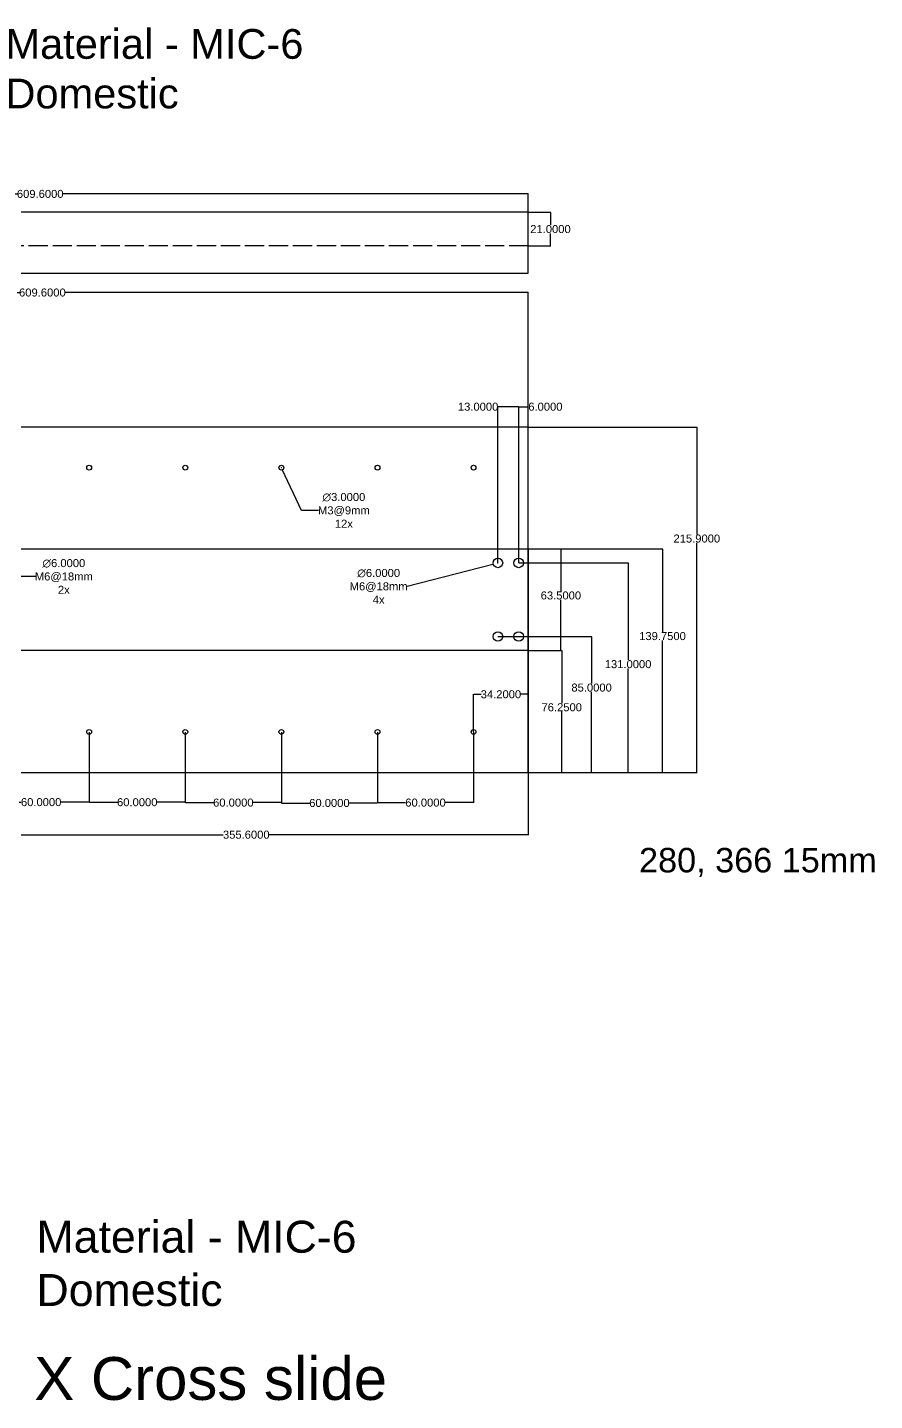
# Model space of a CAD drawing. Header units: inches. Extents: x -54 to 1859, y 85 to 1091.
# Drawn here: x 357 to 886, y 233 to 1091 of the extents above; entities that cross this region are included whole.
import ezdxf

# ---------------------------------------------------------------- set-up
doc = ezdxf.new("R2010")
doc.units = ezdxf.units.IN
doc.header["$MEASUREMENT"] = 0
doc.header["$PDMODE"] = 96
doc.linetypes.add('ACAD_ISO02W100', pattern=[15, 12, -3])
doc.styles.get("Standard").update_dxf_attribs({"font": 'arial.ttf'})
doc.dimstyles.get("Standard").update_dxf_attribs({"dimtxt": 5, "dimasz": 0.18, "dimexe": 0.18, "dimexo": 0.0625, "dimgap": 0.09, "dimtad": 0, "dimtih": 1, "dimtoh": 1, "dimdec": 4, "dimzin": 0, "dimdsep": 46, "dimtxsty": 'Standard', "dimcen": 0.09, "dimadec": 0, "dimazin": 0, "dimtfac": 1, "dimtdec": 4, "dimtofl": 0, "dimtmove": 0, "dimatfit": 3, "dimfxl": 1, "dimtolj": 1, "dimtzin": 0, "dimlwd": 30, "dimarcsym": 0})

# ---------------------------------------------------------------- blocks, each defined once
blk = doc.blocks.new('*U25')
blk.add_circle((0, 0), 1.5)
blk = doc.blocks.new('*U26')
at = {"color": 0, "linetype": 'ByBlock', "lineweight": -2, "transparency": 16777216}
for p in [(349.6, 650), (409.6, 650), (469.6, 650), (529.6, 650), (589.6, 650), (649.6, 650)]:
    blk.add_blockref('*U25', p, dxfattribs=at)
blk = doc.blocks.new('*U27')
blk.add_circle((1.2625, 0), 1.5)
blk = doc.blocks.new('*U28')
at = {"color": 0, "linetype": 'ByBlock', "lineweight": -2, "transparency": 16777216}
for p in [(349.6, 816), (409.6, 816), (469.6, 816), (529.6, 816), (589.6, 816), (649.6, 816)]:
    blk.add_blockref('*U27', p, dxfattribs=at)
blk = doc.blocks.new('*D31')
at = {"color": 0, "lineweight": -2, "transparency": 16777216}
for p, q in [((60, 841.06), (60, 925.08)), ((669.6, 841.06), (669.6, 925.08))]:
    blk.add_line(p, q, dxfattribs=at)
at = {"color": 0, "lineweight": 30, "transparency": 16777216}
for p, q in [((60.18, 924.9), (351.81, 924.9)), ((669.42, 924.9), (380.53, 924.9))]:
    blk.add_line(p, q, dxfattribs=at)
at = {"color": 0, "transparency": 16777216}
for points in [[(60.18, 924.93), (60.18, 924.87), (60, 924.9)], [(669.42, 924.93), (669.42, 924.87), (669.6, 924.9)]]:
    blk.add_solid(points, dxfattribs=at)
at = {"layer": 'Defpoints', "color": 0, "transparency": 16777216}
for p in [(60, 924.9), (60, 841), (669.6, 841)]:
    blk.add_point(p, dxfattribs=at)
at = {"color": 0, "transparency": 16777216, "insert": (366.17, 924.9), "char_height": 5, "attachment_point": 5}
blk.add_mtext('\\A1;609.6000', dxfattribs=at)
blk = doc.blocks.new('*D37')
at = {"color": 0, "lineweight": -2, "transparency": 16777216}
for p, q in [((650.66, 710), (709.3, 710)), ((656.66, 625), (709.3, 625))]:
    blk.add_line(p, q, dxfattribs=at)
at = {"color": 0, "lineweight": 30, "transparency": 16777216}
for p, q in [((709.12, 709.82), (709.12, 680.71)), ((709.12, 625.18), (709.12, 675.43))]:
    blk.add_line(p, q, dxfattribs=at)
at = {"color": 0, "transparency": 16777216}
for points in [[(709.09, 709.82), (709.15, 709.82), (709.12, 710)], [(709.09, 625.18), (709.15, 625.18), (709.12, 625)]]:
    blk.add_solid(points, dxfattribs=at)
at = {"layer": 'Defpoints', "color": 0, "transparency": 16777216}
for p in [(650.6, 710), (656.6, 625), (709.12, 625)]:
    blk.add_point(p, dxfattribs=at)
at = {"color": 0, "transparency": 16777216, "insert": (709.12, 678.07), "char_height": 5, "attachment_point": 5}
blk.add_mtext('\\A1;85.0000', dxfattribs=at)
blk = doc.blocks.new('*D38')
at = {"color": 0, "lineweight": -2, "transparency": 16777216}
for p, q in [((663.66, 756), (732.08, 756)), ((669.66, 625), (732.08, 625))]:
    blk.add_line(p, q, dxfattribs=at)
at = {"color": 0, "lineweight": 30, "transparency": 16777216}
for p, q in [((731.9, 755.82), (731.9, 695.36)), ((731.9, 625.18), (731.9, 690.07))]:
    blk.add_line(p, q, dxfattribs=at)
at = {"color": 0, "transparency": 16777216}
for points in [[(731.87, 755.82), (731.93, 755.82), (731.9, 756)], [(731.87, 625.18), (731.93, 625.18), (731.9, 625)]]:
    blk.add_solid(points, dxfattribs=at)
at = {"layer": 'Defpoints', "color": 0, "transparency": 16777216}
for p in [(663.6, 756), (669.6, 625), (731.9, 625)]:
    blk.add_point(p, dxfattribs=at)
at = {"color": 0, "transparency": 16777216, "insert": (731.9, 692.71), "char_height": 5, "attachment_point": 5}
blk.add_mtext('\\A1;131.0000', dxfattribs=at)
blk = doc.blocks.new('*D39')
at = {"color": 0, "lineweight": -2, "transparency": 16777216}
for p, q in [((663.6, 756.06), (663.6, 853.74)), ((669.6, 756.06), (669.6, 853.74))]:
    blk.add_line(p, q, dxfattribs=at)
at = {"color": 0, "lineweight": 30, "transparency": 16777216}
for p, q in [((663.78, 853.56), (669.42, 853.56)), ((669.6, 853.56), (669.78, 853.56))]:
    blk.add_line(p, q, dxfattribs=at)
at = {"color": 0, "transparency": 16777216}
for points in [[(663.78, 853.59), (663.78, 853.53), (663.6, 853.56)], [(669.42, 853.59), (669.42, 853.53), (669.6, 853.56)]]:
    blk.add_solid(points, dxfattribs=at)
at = {"layer": 'Defpoints', "color": 0, "transparency": 16777216}
for p in [(669.6, 853.56), (663.6, 756), (669.6, 756)]:
    blk.add_point(p, dxfattribs=at)
at = {"color": 0, "transparency": 16777216, "insert": (680.25, 853.56), "char_height": 5, "attachment_point": 5}
blk.add_mtext('\\A1;6.0000', dxfattribs=at)
blk = doc.blocks.new('*D40')
at = {"color": 0, "lineweight": 30, "transparency": 16777216}
for p, q in [((650.6, 853.56), (650.42, 853.56)), ((663.42, 853.56), (650.78, 853.56))]:
    blk.add_line(p, q, dxfattribs=at)
at = {"color": 0, "lineweight": -2, "transparency": 16777216}
for p, q in [((650.6, 756.06), (650.6, 853.74)), ((663.6, 756.06), (663.6, 853.74))]:
    blk.add_line(p, q, dxfattribs=at)
at = {"color": 0, "transparency": 16777216}
for points in [[(650.78, 853.59), (650.78, 853.53), (650.6, 853.56)], [(663.42, 853.59), (663.42, 853.53), (663.6, 853.56)]]:
    blk.add_solid(points, dxfattribs=at)
at = {"layer": 'Defpoints', "color": 0, "transparency": 16777216}
for p in [(650.6, 853.56), (650.6, 756), (663.6, 756)]:
    blk.add_point(p, dxfattribs=at)
at = {"color": 0, "transparency": 16777216, "insert": (638.25, 853.56), "char_height": 5, "attachment_point": 5}
blk.add_mtext('\\A1;13.0000', dxfattribs=at)
blk = doc.blocks.new('*D57')
at = {"color": 0, "lineweight": -2, "transparency": 16777216}
for p, q in [((60, 962.4), (60, 986.7)), ((669.6, 962.4), (669.6, 986.7))]:
    blk.add_line(p, q, dxfattribs=at)
at = {"color": 0, "lineweight": 30, "transparency": 16777216}
for p, q in [((60.18, 986.52), (350.44, 986.52)), ((669.42, 986.52), (379.16, 986.52))]:
    blk.add_line(p, q, dxfattribs=at)
at = {"color": 0, "transparency": 16777216}
for points in [[(60.18, 986.55), (60.18, 986.49), (60, 986.52)], [(669.42, 986.55), (669.42, 986.49), (669.6, 986.52)]]:
    blk.add_solid(points, dxfattribs=at)
at = {"layer": 'Defpoints', "color": 0, "transparency": 16777216}
for p in [(669.6, 986.52), (60, 962.34), (669.6, 962.34)]:
    blk.add_point(p, dxfattribs=at)
at = {"color": 0, "transparency": 16777216, "insert": (364.8, 986.52), "char_height": 5, "attachment_point": 5}
blk.add_mtext('\\A1;609.6000', dxfattribs=at)
blk = doc.blocks.new('*D58')
at = {"color": 0, "lineweight": -2, "transparency": 16777216}
for p, q in [((515.31, 815.5), (515.49, 815.5)), ((515.4, 815.41), (515.4, 815.59))]:
    blk.add_line(p, q, dxfattribs=at)
at = {"color": 0, "lineweight": 30, "transparency": 16777216}
for p, q in [((528.01, 788.82), (516.12, 813.98)), ((538.66, 788.82), (528.01, 788.82))]:
    blk.add_line(p, q, dxfattribs=at)
at = {"color": 0, "transparency": 16777216}
blk.add_solid([(516.15, 813.99), (516.09, 813.97), (516.04, 814.14)], dxfattribs=at)
at = {"layer": 'Defpoints', "color": 0, "transparency": 16777216}
for p in [(514.76, 816.86), (516.04, 814.14)]:
    blk.add_point(p, dxfattribs=at)
at = {"color": 0, "transparency": 16777216, "insert": (554.42, 788.82), "char_height": 5, "attachment_point": 5}
blk.add_mtext('\\A1;∅3.0000\\PM3@9mm\\P12x', dxfattribs=at)
blk = doc.blocks.new('*D62')
at = {"color": 0, "lineweight": -2, "transparency": 16777216}
for p, q in [((329.51, 756), (329.69, 756)), ((329.6, 755.91), (329.6, 756.09))]:
    blk.add_line(p, q, dxfattribs=at)
at = {"color": 0, "lineweight": 30, "transparency": 16777216}
for p, q in [((351.2, 747.53), (332.56, 754.84)), ((361.84, 747.53), (351.2, 747.53))]:
    blk.add_line(p, q, dxfattribs=at)
at = {"color": 0, "transparency": 16777216}
blk.add_solid([(332.57, 754.87), (332.55, 754.81), (332.39, 754.9)], dxfattribs=at)
at = {"layer": 'Defpoints', "color": 0, "transparency": 16777216}
for p in [(326.81, 757.1), (332.39, 754.9)]:
    blk.add_point(p, dxfattribs=at)
at = {"color": 0, "transparency": 16777216, "insert": (379.55, 747.53), "char_height": 5, "attachment_point": 5}
blk.add_mtext('\\A1;∅6.0000\\PM6@18mm\\P2x', dxfattribs=at)
blk = doc.blocks.new('*D64')
at = {"color": 0, "lineweight": 30, "transparency": 16777216}
blk.add_line((593.85, 741.38), (647.52, 755.21), dxfattribs=at)
at = {"color": 0, "lineweight": -2, "transparency": 16777216}
for p, q in [((650.51, 756), (650.69, 756)), ((650.6, 755.91), (650.6, 756.09))]:
    blk.add_line(p, q, dxfattribs=at)
at = {"color": 0, "transparency": 16777216}
blk.add_solid([(647.51, 755.24), (647.53, 755.18), (647.69, 755.25)], dxfattribs=at)
at = {"layer": 'Defpoints', "color": 0, "transparency": 16777216}
for p in [(647.69, 755.25), (653.51, 756.75)]:
    blk.add_point(p, dxfattribs=at)
at = {"color": 0, "transparency": 16777216, "insert": (576.14, 741.38), "char_height": 5, "attachment_point": 5}
blk.add_mtext('\\A1;∅6.0000\\PM6@18mm\\P4x', dxfattribs=at)
blk = doc.blocks.new('*D79')
at = {"color": 0, "lineweight": -2, "transparency": 16777216}
for p, q in [((669.66, 840.9), (775, 840.9)), ((669.66, 625), (775, 625))]:
    blk.add_line(p, q, dxfattribs=at)
at = {"color": 0, "lineweight": 30, "transparency": 16777216}
for p, q in [((774.82, 840.72), (774.82, 773.83)), ((774.82, 625.18), (774.82, 768.54))]:
    blk.add_line(p, q, dxfattribs=at)
at = {"color": 0, "transparency": 16777216}
for points in [[(774.79, 840.72), (774.85, 840.72), (774.82, 840.9)], [(774.79, 625.18), (774.85, 625.18), (774.82, 625)]]:
    blk.add_solid(points, dxfattribs=at)
at = {"layer": 'Defpoints', "color": 0, "transparency": 16777216}
for p in [(669.6, 840.9), (669.6, 625), (774.82, 625)]:
    blk.add_point(p, dxfattribs=at)
at = {"color": 0, "transparency": 16777216, "insert": (774.82, 771.19), "char_height": 5, "attachment_point": 5}
blk.add_mtext('\\A1;215.9000', dxfattribs=at)
blk = doc.blocks.new('*D84')
at = {"color": 0, "lineweight": -2, "transparency": 16777216}
for p, q in [((335.4, 650.34), (335.4, 606.33)), ((395.4, 650.34), (395.4, 606.33))]:
    blk.add_line(p, q, dxfattribs=at)
at = {"color": 0, "lineweight": 30, "transparency": 16777216}
for p, q in [((335.58, 606.51), (352.98, 606.51)), ((395.22, 606.51), (377.82, 606.51))]:
    blk.add_line(p, q, dxfattribs=at)
at = {"color": 0, "transparency": 16777216}
for points in [[(335.58, 606.54), (335.58, 606.48), (335.4, 606.51)], [(395.22, 606.54), (395.22, 606.48), (395.4, 606.51)]]:
    blk.add_solid(points, dxfattribs=at)
at = {"layer": 'Defpoints', "color": 0, "transparency": 16777216}
for p in [(335.4, 650.4), (395.4, 650.4), (395.4, 606.51)]:
    blk.add_point(p, dxfattribs=at)
at = {"color": 0, "transparency": 16777216, "insert": (365.4, 606.51), "char_height": 5, "attachment_point": 5}
blk.add_mtext('\\A1;60.0000', dxfattribs=at)
blk = doc.blocks.new('*D85')
at = {"color": 0, "lineweight": -2, "transparency": 16777216}
for p, q in [((395.4, 650.34), (395.4, 606.26)), ((455.4, 650.34), (455.4, 606.26))]:
    blk.add_line(p, q, dxfattribs=at)
at = {"color": 0, "lineweight": 30, "transparency": 16777216}
for p, q in [((395.58, 606.44), (412.98, 606.44)), ((455.22, 606.44), (437.82, 606.44))]:
    blk.add_line(p, q, dxfattribs=at)
at = {"color": 0, "transparency": 16777216}
for points in [[(395.58, 606.47), (395.58, 606.41), (395.4, 606.44)], [(455.22, 606.47), (455.22, 606.41), (455.4, 606.44)]]:
    blk.add_solid(points, dxfattribs=at)
at = {"layer": 'Defpoints', "color": 0, "transparency": 16777216}
for p in [(395.4, 650.4), (455.4, 650.4), (395.4, 606.44)]:
    blk.add_point(p, dxfattribs=at)
at = {"color": 0, "transparency": 16777216, "insert": (425.4, 606.44), "char_height": 5, "attachment_point": 5}
blk.add_mtext('\\A1;60.0000', dxfattribs=at)
blk = doc.blocks.new('*D86')
at = {"color": 0, "lineweight": -2, "transparency": 16777216}
for p, q in [((455.4, 650.34), (455.4, 606.03)), ((515.4, 650.34), (515.4, 606.03))]:
    blk.add_line(p, q, dxfattribs=at)
at = {"color": 0, "lineweight": 30, "transparency": 16777216}
for p, q in [((455.58, 606.21), (472.98, 606.21)), ((515.22, 606.21), (497.82, 606.21))]:
    blk.add_line(p, q, dxfattribs=at)
at = {"color": 0, "transparency": 16777216}
for points in [[(455.58, 606.24), (455.58, 606.18), (455.4, 606.21)], [(515.22, 606.24), (515.22, 606.18), (515.4, 606.21)]]:
    blk.add_solid(points, dxfattribs=at)
at = {"layer": 'Defpoints', "color": 0, "transparency": 16777216}
for p in [(455.4, 650.4), (515.4, 650.4), (515.4, 606.21)]:
    blk.add_point(p, dxfattribs=at)
at = {"color": 0, "transparency": 16777216, "insert": (485.4, 606.21), "char_height": 5, "attachment_point": 5}
blk.add_mtext('\\A1;60.0000', dxfattribs=at)
blk = doc.blocks.new('*D87')
at = {"color": 0, "lineweight": -2, "transparency": 16777216}
for p, q in [((515.4, 650.34), (515.4, 605.8)), ((575.4, 650.34), (575.4, 605.8))]:
    blk.add_line(p, q, dxfattribs=at)
at = {"color": 0, "lineweight": 30, "transparency": 16777216}
for p, q in [((515.58, 605.98), (532.98, 605.98)), ((575.22, 605.98), (557.82, 605.98))]:
    blk.add_line(p, q, dxfattribs=at)
at = {"color": 0, "transparency": 16777216}
for points in [[(515.58, 606.01), (515.58, 605.95), (515.4, 605.98)], [(575.22, 606.01), (575.22, 605.95), (575.4, 605.98)]]:
    blk.add_solid(points, dxfattribs=at)
at = {"layer": 'Defpoints', "color": 0, "transparency": 16777216}
for p in [(515.4, 650.4), (575.4, 650.4), (515.4, 605.98)]:
    blk.add_point(p, dxfattribs=at)
at = {"color": 0, "transparency": 16777216, "insert": (545.4, 605.98), "char_height": 5, "attachment_point": 5}
blk.add_mtext('\\A1;60.0000', dxfattribs=at)
blk = doc.blocks.new('*D88')
at = {"color": 0, "lineweight": -2, "transparency": 16777216}
for p, q in [((575.4, 650.34), (575.4, 606.03)), ((635.4, 650.34), (635.4, 606.03))]:
    blk.add_line(p, q, dxfattribs=at)
at = {"color": 0, "lineweight": 30, "transparency": 16777216}
for p, q in [((575.58, 606.21), (592.98, 606.21)), ((635.22, 606.21), (617.82, 606.21))]:
    blk.add_line(p, q, dxfattribs=at)
at = {"color": 0, "transparency": 16777216}
for points in [[(575.58, 606.24), (575.58, 606.18), (575.4, 606.21)], [(635.22, 606.24), (635.22, 606.18), (635.4, 606.21)]]:
    blk.add_solid(points, dxfattribs=at)
at = {"layer": 'Defpoints', "color": 0, "transparency": 16777216}
for p in [(575.4, 650.4), (635.4, 650.4), (575.4, 606.21)]:
    blk.add_point(p, dxfattribs=at)
at = {"color": 0, "transparency": 16777216, "insert": (605.4, 606.21), "char_height": 5, "attachment_point": 5}
blk.add_mtext('\\A1;60.0000', dxfattribs=at)
blk = doc.blocks.new('*D93')
at = {"color": 0, "lineweight": -2, "transparency": 16777216}
for p, q in [((669.66, 975.04), (683.61, 975.04)), ((669.66, 954.04), (683.61, 954.04))]:
    blk.add_line(p, q, dxfattribs=at)
at = {"color": 0, "lineweight": 30, "transparency": 16777216}
for p, q in [((683.43, 974.86), (683.43, 967.18)), ((683.43, 954.22), (683.43, 961.89))]:
    blk.add_line(p, q, dxfattribs=at)
at = {"color": 0, "transparency": 16777216}
for points in [[(683.4, 974.86), (683.46, 974.86), (683.43, 975.04)], [(683.4, 954.22), (683.46, 954.22), (683.43, 954.04)]]:
    blk.add_solid(points, dxfattribs=at)
at = {"layer": 'Defpoints', "color": 0, "transparency": 16777216}
for p in [(669.6, 975.04), (683.43, 975.04), (669.6, 954.04)]:
    blk.add_point(p, dxfattribs=at)
at = {"color": 0, "transparency": 16777216, "insert": (683.43, 964.54), "char_height": 5, "attachment_point": 5}
blk.add_mtext('\\A1;21.0000', dxfattribs=at)
blk = doc.blocks.new('*D94')
at = {"color": 0, "lineweight": -2, "transparency": 16777216}
for p, q in [((669.66, 701.25), (690.64, 701.25)), ((669.66, 625), (690.64, 625))]:
    blk.add_line(p, q, dxfattribs=at)
at = {"color": 0, "lineweight": 30, "transparency": 16777216}
for p, q in [((690.46, 701.07), (690.46, 668.41)), ((690.46, 625.18), (690.46, 663.12))]:
    blk.add_line(p, q, dxfattribs=at)
at = {"color": 0, "transparency": 16777216}
for points in [[(690.43, 701.07), (690.49, 701.07), (690.46, 701.25)], [(690.43, 625.18), (690.49, 625.18), (690.46, 625)]]:
    blk.add_solid(points, dxfattribs=at)
at = {"layer": 'Defpoints', "color": 0, "transparency": 16777216}
for p in [(669.6, 701.25), (669.6, 625), (690.46, 625)]:
    blk.add_point(p, dxfattribs=at)
at = {"color": 0, "transparency": 16777216, "insert": (690.46, 665.77), "char_height": 5, "attachment_point": 5}
blk.add_mtext('\\A1;76.2500', dxfattribs=at)
blk = doc.blocks.new('*D95')
at = {"color": 0, "lineweight": -2, "transparency": 16777216}
for p, q in [((669.66, 764.75), (753.57, 764.75)), ((669.66, 625), (753.57, 625))]:
    blk.add_line(p, q, dxfattribs=at)
at = {"color": 0, "lineweight": 30, "transparency": 16777216}
for p, q in [((753.39, 764.57), (753.39, 712.88)), ((753.39, 625.18), (753.39, 707.59))]:
    blk.add_line(p, q, dxfattribs=at)
at = {"color": 0, "transparency": 16777216}
for points in [[(753.36, 764.57), (753.42, 764.57), (753.39, 764.75)], [(753.36, 625.18), (753.42, 625.18), (753.39, 625)]]:
    blk.add_solid(points, dxfattribs=at)
at = {"layer": 'Defpoints', "color": 0, "transparency": 16777216}
for p in [(669.6, 764.75), (669.6, 625), (753.39, 625)]:
    blk.add_point(p, dxfattribs=at)
at = {"color": 0, "transparency": 16777216, "insert": (753.39, 710.24), "char_height": 5, "attachment_point": 5}
blk.add_mtext('\\A1;139.7500', dxfattribs=at)
blk = doc.blocks.new('*D97')
at = {"color": 0, "lineweight": -2, "transparency": 16777216}
for p, q in [((314, 701.19), (314, 585.99)), ((669.6, 701.19), (669.6, 585.99))]:
    blk.add_line(p, q, dxfattribs=at)
at = {"color": 0, "lineweight": 30, "transparency": 16777216}
for p, q in [((314.18, 586.17), (479.14, 586.17)), ((669.42, 586.17), (507.83, 586.17))]:
    blk.add_line(p, q, dxfattribs=at)
at = {"color": 0, "transparency": 16777216}
for points in [[(314.18, 586.2), (314.18, 586.14), (314, 586.17)], [(669.42, 586.2), (669.42, 586.14), (669.6, 586.17)]]:
    blk.add_solid(points, dxfattribs=at)
at = {"layer": 'Defpoints', "color": 0, "transparency": 16777216}
for p in [(314, 701.25), (669.6, 701.25), (314, 586.17)]:
    blk.add_point(p, dxfattribs=at)
at = {"color": 0, "transparency": 16777216, "insert": (493.49, 586.17), "char_height": 5, "attachment_point": 5}
blk.add_mtext('\\A1;355.6000', dxfattribs=at)
blk = doc.blocks.new('*D102')
at = {"color": 0, "lineweight": -2, "transparency": 16777216}
for p, q in [((669.66, 764.75), (690.12, 764.75)), ((669.73, 701.25), (690.12, 701.25))]:
    blk.add_line(p, q, dxfattribs=at)
at = {"color": 0, "lineweight": 30, "transparency": 16777216}
for p, q in [((689.94, 764.57), (689.94, 738.29)), ((689.94, 701.43), (689.94, 733))]:
    blk.add_line(p, q, dxfattribs=at)
at = {"color": 0, "transparency": 16777216}
for points in [[(689.91, 764.57), (689.97, 764.57), (689.94, 764.75)], [(689.91, 701.43), (689.97, 701.43), (689.94, 701.25)]]:
    blk.add_solid(points, dxfattribs=at)
at = {"layer": 'Defpoints', "color": 0, "transparency": 16777216}
for p in [(669.6, 764.75), (669.66, 701.25), (689.94, 701.25)]:
    blk.add_point(p, dxfattribs=at)
at = {"color": 0, "transparency": 16777216, "insert": (689.94, 735.64), "char_height": 5, "attachment_point": 5}
blk.add_mtext('\\A1;63.5000', dxfattribs=at)
blk = doc.blocks.new('*D154')
at = {"color": 0, "lineweight": -2, "transparency": 16777216}
for p, q in [((635.4, 650.46), (635.4, 674.08)), ((669.6, 625.06), (669.6, 674.08))]:
    blk.add_line(p, q, dxfattribs=at)
at = {"color": 0, "lineweight": 30, "transparency": 16777216}
for p, q in [((635.58, 673.9), (640.1, 673.9)), ((669.42, 673.9), (664.9, 673.9))]:
    blk.add_line(p, q, dxfattribs=at)
at = {"color": 0, "transparency": 16777216}
for points in [[(635.58, 673.93), (635.58, 673.87), (635.4, 673.9)], [(669.42, 673.93), (669.42, 673.87), (669.6, 673.9)]]:
    blk.add_solid(points, dxfattribs=at)
at = {"layer": 'Defpoints', "color": 0, "transparency": 16777216}
for p in [(669.6, 673.9), (635.4, 650.4), (669.6, 625)]:
    blk.add_point(p, dxfattribs=at)
at = {"color": 0, "transparency": 16777216, "insert": (652.5, 673.9), "char_height": 5, "attachment_point": 5}
blk.add_mtext('\\A1;34.2000', dxfattribs=at)

msp = doc.modelspace()

# ---------------------------------------------------------------- linework, layer by layer
at = {"linetype": 'ACAD_ISO02W100'}
msp.add_line((669.6, 954.03665), (314, 954.03665), dxfattribs=at)
for points in [[(60, 936.93665), (669.6, 936.93665), (669.6, 975.03665), (60, 975.03665)], [(60, 625), (669.6, 625), (669.6, 840.9), (60, 840.9)], [(669.6, 701.25), (314, 701.25), (314, 764.75), (669.6, 764.75)]]:
    msp.add_lwpolyline(points, close=True)
for centre in [(650.6, 756), (663.6, 756), (650.6, 710), (663.6, 710)]:
    msp.add_circle(centre, 3)

# ---------------------------------------------------------------- block references
for name, p in [('*U28', (-15.4625, -0.5)), ('*U26', (-14.2, 0.39995))]:
    msp.add_blockref(name, p)

# ---------------------------------------------------------------- texts
at = {"attachment_point": 1}
for s, width, heights, insert, char_height in [('Material - MIC-6 \\PDomestic', 248.0355915, [64.34853], (343.09935, 1089.5414), 18.5854156), ('Material - MIC-6 Domestic', 260.8120034, [85.10151], (362.4905, 344.96648), 19.9598997), ('X Cross slide', 223.5012079, [71.5866], (361.12167, 259.81291), 26.7753304)]:
    msp.add_mtext_dynamic_manual_height_columns(s, width=width, gutter_width=1, heights=heights, dxfattribs=dict(at, insert=insert, char_height=char_height))
note = msp.add_mtext_dynamic_manual_height_columns('280, 366 15mm\\P', width=197.3300659, gutter_width=1, heights=[1.82593, 0], dxfattribs=dict(insert=(713.80005, 577.92618), char_height=15.2943831, attachment_point=2))

# ---------------------------------------------------------------- dimensions: what is measured, and where the dimension line sits
for base, p1, p2, picture, middle in [((669.6, 986.51883), (60, 962.33665), (669.6, 962.33665), '*D57', (364.8, 986.51883)), ((650.6, 853.55848), (663.6, 756), (650.6, 756), '*D40', (638.25292, 853.55848)), ((669.6, 853.56358), (663.6, 756), (669.6, 756), '*D39', (680.2537, 853.56358)), ((669.6, 673.90326), (635.4, 650.39995), (669.6, 625), '*D154', (652.5, 673.90326)), ((395.4, 606.50954), (335.4, 650.39995), (395.4, 650.39995), '*D84', (365.4, 606.50954)), ((395.4, 606.44381), (455.4, 650.39995), (395.4, 650.39995), '*D85', (425.4, 606.44381)), ((515.4, 606.20998), (455.4, 650.39995), (515.4, 650.39995), '*D86', (485.4, 606.20998)), ((515.4, 605.97614), (575.4, 650.39995), (515.4, 650.39995), '*D87', (545.4, 605.97614)), ((575.4, 606.20998), (635.4, 650.39995), (575.4, 650.39995), '*D88', (605.4, 606.20998))]:
    dim = msp.add_linear_dim(base=base, p1=p1, p2=p2, dimstyle='Standard')
    dim.commit()
    dim.dimension.update_dxf_attribs({"geometry": picture, "text_midpoint": middle})
dim = msp.add_linear_dim(base=(683.43472, 975.03665), p1=(669.6, 954.03665), p2=(669.6, 975.03665), angle=90, dimstyle='Standard')
dim.commit()
dim.dimension.update_dxf_attribs({"geometry": '*D93', "text_midpoint": (683.43472, 964.53665)})
for base, p1, p2, picture, middle in [((60, 924.90358), (669.6, 841), (60, 841), '*D31', (366.16752, 924.90358)), ((314, 586.17381), (669.6, 701.25), (314, 701.25), '*D97', (493.48724, 586.17381))]:
    dim = msp.add_linear_dim(base=base, p1=p1, p2=p2, dimstyle='Standard')
    dim.commit()
    dim.dimension.update_dxf_attribs({"geometry": picture, "text_midpoint": middle, "dimtype": 160})
for base, p1, p2, picture, middle in [((774.81643, 625), (669.6, 840.9), (669.6, 625), '*D79', (774.81643, 771.1856)), ((753.38546, 625), (669.6, 764.75), (669.6, 625), '*D95', (753.38546, 710.23819)), ((689.94296, 701.25), (669.6, 764.75), (669.6625, 701.25), '*D102', (689.94296, 735.64457)), ((731.90141, 625), (663.6, 756), (669.6, 625), '*D38', (731.90141, 692.71401)), ((709.11541, 625), (650.6, 710), (656.6, 625), '*D37', (709.11541, 678.07146)), ((690.4605, 625), (669.6, 701.25), (669.6, 625), '*D94', (690.4605, 665.76786))]:
    dim = msp.add_linear_dim(base=base, p1=p1, p2=p2, angle=90, dimstyle='Standard')
    dim.commit()
    dim.dimension.update_dxf_attribs({"geometry": picture, "text_midpoint": middle, "dimtype": 160})
for p1, p2, text, picture, middle in [((514.75885, 816.85607), (516.04115, 814.14393), '<>\\PM3@9mm\\P12x', '*D58', (554.42034, 788.81951)), ((326.80727, 757.09575), (332.39273, 754.90425), '<>\\PM6@18mm\\P2x', '*D62', (379.54547, 747.52613)), ((653.50512, 756.74851), (647.69488, 755.25149), '<>\\PM6@18mm\\P4x', '*D64', (593.84634, 741.3773))]:
    dim = msp.add_diameter_dim_2p(p1=p1, p2=p2, text=text, dimstyle='Standard')
    dim.commit()
    dim.dimension.update_dxf_attribs({"geometry": picture, "text_midpoint": middle, "dimtype": 163})

doc.saveas('drawing.dxf')
